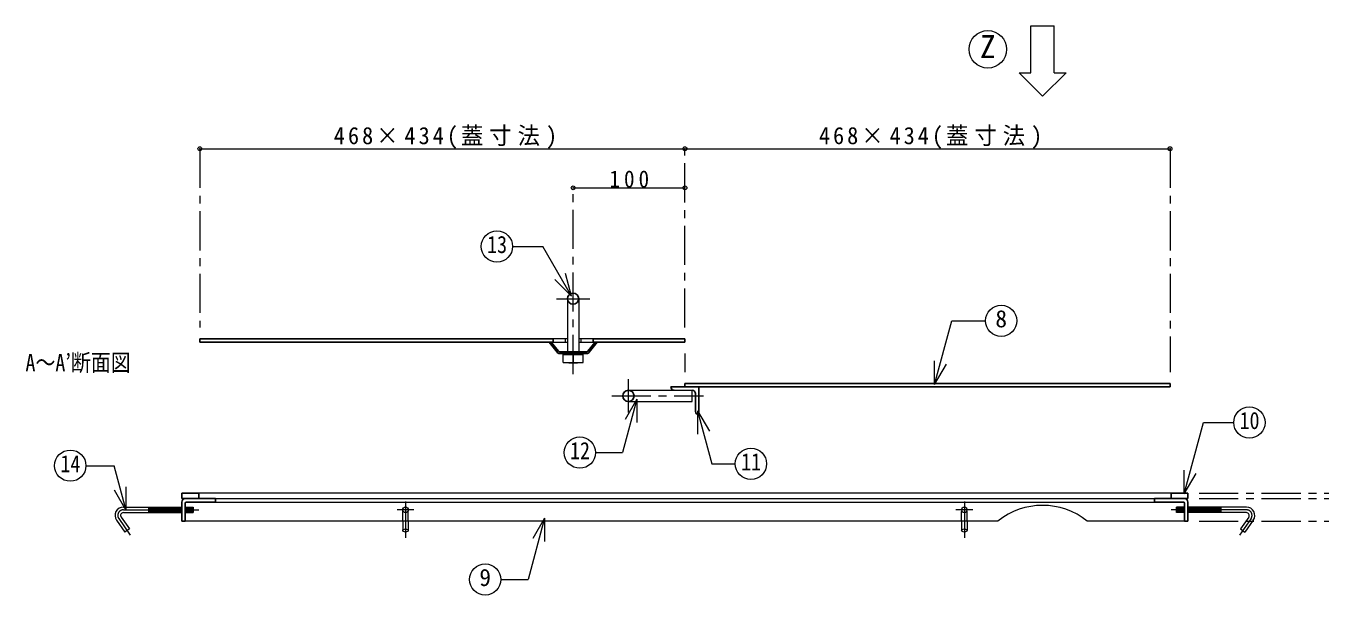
# Model space of a CAD drawing. Units: millimetres at full size, sheet at 1:7; details may follow other scales. Extents: x -1472 to 1363, y -987 to 980.
# Drawn here: x -761 to 397, y -300 to 210 of the extents above; entities that cross this region are included whole.
import ezdxf
from ezdxf.enums import TextEntityAlignment as Align

# ---------------------------------------------------------------- set-up
doc = ezdxf.new("R2010")
doc.units = ezdxf.units.MM
doc.header["$LTSCALE"] = 7
doc.header["$PDMODE"] = 32
doc.header["$PDSIZE"] = 3.5
doc.linetypes.add('CHAIN1', pattern=[8, 5, -1, 1, -1])
doc.linetypes.add('DASHED1', pattern=[1.8, 1.2, -0.6])
doc.layers.add('0-0____1', color=4, linetype='Continuous', lineweight=9)
doc.styles.add('ＭＳ ゴシック', font='')
doc.styles.get('ＭＳ ゴシック').set_extended_font_data('MS Gothic')

msp = doc.modelspace()

# ---------------------------------------------------------------- linework, layer by layer
at = {"layer": '0-0____1'}
for p, q in [((137.999, 209.62), (158.999, 209.62)), ((137.999, 167.62), (137.999, 209.62)), ((158.999, 167.62), (158.999, 209.62)), ((127.499, 167.62), (137.999, 167.62)), ((148.499, 146.62), (127.499, 167.62)), ((169.499, 167.62), (148.499, 146.62)), ((158.999, 167.62), (169.499, 167.62)), ((-605.501, 99.62), (-171.501, 99.62)), ((-171.501, 99.62), (262.499, 99.62)), ((-271.501, 64.62), (-171.501, 64.62)), ((-276.501, -70.38), (-278.501, -70.38)), ((-278.501, -73.58), (-276.501, -73.58)), ((-264.501, -70.38), (-266.501, -70.38)), ((-266.501, -73.58), (-264.501, -73.58)), ((263.499, -208.58), (-606.501, -208.58)), ((-651.4, -221.08), (-651.4, -226.08)), ((-650.53, -226.08), (-650.938, -221.08)), ((-649.527, -226.08), (-649.935, -221.08)), ((-648.523, -226.08), (-648.932, -221.08)), ((-647.52, -226.08), (-647.928, -221.08)), ((-646.517, -226.08), (-646.925, -221.08)), ((-645.513, -226.08), (-645.922, -221.08)), ((-644.51, -226.08), (-644.918, -221.08)), ((-643.507, -226.08), (-643.915, -221.08)), ((-642.503, -226.08), (-642.912, -221.08)), ((-641.5, -226.08), (-641.908, -221.08)), ((-640.497, -226.08), (-640.905, -221.08)), ((-639.493, -226.08), (-639.902, -221.08)), ((-638.49, -226.08), (-638.898, -221.08)), ((-637.487, -226.08), (-637.895, -221.08)), ((-636.483, -226.08), (-636.892, -221.08)), ((-635.48, -226.08), (-635.888, -221.08)), ((-634.477, -226.08), (-634.885, -221.08)), ((-633.473, -226.08), (-633.882, -221.08)), ((-632.47, -226.08), (-632.878, -221.08)), ((-631.467, -226.08), (-631.875, -221.08)), ((-630.463, -226.08), (-630.872, -221.08)), ((-629.46, -226.08), (-629.868, -221.08)), ((-628.457, -226.08), (-628.865, -221.08)), ((-627.453, -226.08), (-627.862, -221.08)), ((-626.45, -226.08), (-626.858, -221.08)), ((-625.447, -226.08), (-625.855, -221.08)), ((-624.443, -226.08), (-624.852, -221.08)), ((-623.44, -226.08), (-623.848, -221.08)), ((-622.437, -226.08), (-622.845, -221.08)), ((-621.501, -225.247), (-621.842, -221.08)), ((-618.423, -226.08), (-618.501, -225.125)), ((-617.42, -226.08), (-617.828, -221.08)), ((-616.417, -226.08), (-616.825, -221.08)), ((-615.413, -226.08), (-615.822, -221.08)), ((-614.41, -226.08), (-614.818, -221.08)), ((-613.407, -226.08), (-613.815, -221.08)), ((-612.403, -226.08), (-612.812, -221.08)), ((-611.4, -226.08), (-611.808, -221.08)), ((268.397, -221.08), (268.806, -226.08)), ((269.401, -221.08), (269.809, -226.08)), ((270.404, -221.08), (270.812, -226.08)), ((271.407, -221.08), (271.816, -226.08)), ((272.411, -221.08), (272.819, -226.08)), ((273.414, -221.08), (273.822, -226.08)), ((274.417, -221.08), (274.826, -226.08)), ((275.421, -221.08), (275.499, -222.035)), ((278.499, -221.913), (278.839, -226.08)), ((279.434, -221.08), (279.842, -226.08)), ((280.437, -221.08), (280.846, -226.08)), ((281.441, -221.08), (281.849, -226.08)), ((282.444, -221.08), (282.852, -226.08)), ((283.447, -221.08), (283.856, -226.08)), ((284.451, -221.08), (284.859, -226.08)), ((285.454, -221.08), (285.862, -226.08)), ((286.457, -221.08), (286.866, -226.08)), ((287.461, -221.08), (287.869, -226.08)), ((288.464, -221.08), (288.872, -226.08)), ((289.467, -221.08), (289.876, -226.08)), ((290.471, -221.08), (290.879, -226.08)), ((291.474, -221.08), (291.882, -226.08)), ((292.477, -221.08), (292.886, -226.08)), ((293.481, -221.08), (293.889, -226.08)), ((294.484, -221.08), (294.892, -226.08)), ((295.487, -221.08), (295.896, -226.08)), ((296.491, -221.08), (296.899, -226.08)), ((297.494, -221.08), (297.902, -226.08)), ((298.497, -221.08), (298.906, -226.08)), ((299.501, -221.08), (299.909, -226.08)), ((300.504, -221.08), (300.912, -226.08)), ((301.507, -221.08), (301.916, -226.08)), ((302.511, -221.08), (302.919, -226.08)), ((303.514, -221.08), (303.922, -226.08)), ((304.517, -221.08), (304.926, -226.08)), ((305.521, -221.08), (305.929, -226.08)), ((306.524, -221.08), (306.932, -226.08)), ((307.527, -221.08), (307.936, -226.08)), ((308.397, -226.08), (308.397, -221.08)), ((108.499, -233.58), (-618.501, -233.58)), ((-424.001, -233.58), (-424.001, -242.078)), ((-419.001, -233.58), (-419.001, -242.078)), ((75.999, -233.58), (75.999, -242.078)), ((80.999, -233.58), (80.999, -242.078)), ((275.499, -233.58), (188.499, -233.58))]:
    msp.add_line(p, q, dxfattribs=at)
at = {"layer": '0-0____1', "linetype": 'CHAIN1'}
for p, q in [((-605.501, 99.62), (-605.501, -60.38)), ((-171.501, -60.38), (-171.501, 99.62)), ((262.499, 99.62), (262.499, -100.38)), ((-271.501, -102.08), (-271.501, 64.62)), ((-286.501, -34.58), (-256.501, -34.58)), ((-171.501, -83.58), (-171.501, -100.38)), ((-222.001, -136.58), (-222.001, -106.58)), ((-237.001, -121.58), (-155.001, -121.58)), ((-421.501, -216.08), (-421.501, -248.512)), ((78.499, -216.08), (78.499, -248.512)), ((288.499, -208.58), (453.499, -208.58)), ((288.499, -213.58), (453.499, -213.58)), ((-677.992, -231.448), (-667.681, -246.173)), ((-673.896, -223.58), (-606.4, -223.58)), ((-414.001, -223.58), (-429.001, -223.58)), ((85.999, -223.58), (70.999, -223.58)), ((330.894, -223.58), (263.397, -223.58)), ((334.989, -231.448), (324.679, -246.173)), ((288.499, -233.58), (453.499, -233.58))]:
    msp.add_line(p, q, dxfattribs=at)
at = {"layer": '0-0____1', "color": 7, "lineweight": 18}
for p, q in [((-325.689, 12.147), (-298.623, 12.147)), ((-272.933, -32.348), (-298.623, 12.147)), ((-272.933, -32.348), (-287.783, -17.498)), ((-272.933, -32.348), (-278.369, -12.063)), ((-276.501, -34.58), (-276.501, -82.08)), ((-266.501, -34.58), (-266.501, -82.08)), ((-278.501, -70.38), (-289.501, -70.38)), ((-289.501, -73.58), (-278.501, -73.58)), ((-278.501, -70.38), (-278.501, -73.58)), ((-280.501, -84.58), (-262.501, -84.58)), ((-280.501, -91.58), (-280.501, -84.58)), ((-280.501, -91.58), (-262.501, -91.58)), ((-280.501, -91.58), (-275.501, -92.08)), ((-276.501, -83.58), (-276.501, -84.18)), ((-275.501, -84.08), (-267.501, -84.08)), ((-275.501, -92.08), (-271.501, -91.58)), ((-267.501, -84.08), (-271.501, -84.58)), ((-271.501, -84.58), (-271.501, -91.58)), ((-271.501, -91.58), (-267.501, -92.08)), ((-262.501, -84.58), (-267.501, -84.08)), ((-266.501, -83.58), (-266.501, -84.18)), ((-262.501, -91.58), (-262.501, -84.58)), ((51.904, -111.273), (51.904, -90.273)), ((51.904, -111.273), (62.404, -93.087)), ((-214.449, -124.409), (-227.304, -172.382)), ((-214.449, -124.409), (-224.949, -142.596)), ((-222.001, -116.58), (-165.001, -116.58)), ((-214.449, -124.409), (-214.449, -145.409)), ((-160.113, -134.842), (-149.613, -153.028)), ((-160.113, -134.842), (-160.113, -155.842)), ((-251.526, -172.382), (-227.304, -172.382)), ((-707.429, -184.056), (-682.079, -184.056)), ((-671.356, -224.075), (-682.079, -184.056)), ((275.28, -209.209), (275.28, -188.209)), ((275.28, -209.209), (285.78, -191.022)), ((-671.356, -224.075), (-681.856, -205.888)), ((-671.356, -224.075), (-671.356, -203.075)), ((-591.501, -213.58), (248.499, -213.58)), ((-591.501, -216.58), (248.499, -216.58)), ((-673.896, -221.08), (-621.501, -221.08)), ((-673.896, -226.08), (-621.501, -226.08)), ((-618.501, -221.08), (-611.4, -221.08)), ((-618.501, -226.08), (-611.4, -226.08)), ((-611.4, -221.08), (-611.4, -226.08)), ((-296.986, -231.047), (-311.693, -285.932)), ((-296.986, -231.047), (-307.486, -249.233)), ((-296.986, -231.047), (-296.986, -252.047)), ((268.397, -226.08), (268.397, -221.08)), ((275.499, -221.08), (268.397, -221.08)), ((275.499, -226.08), (268.397, -226.08)), ((330.894, -221.08), (278.499, -221.08)), ((330.894, -226.08), (278.499, -226.08)), ((-680.04, -232.882), (-672.597, -243.512)), ((337.037, -232.882), (329.594, -243.512)), ((-336.167, -285.932), (-311.693, -285.932))]:
    msp.add_line(p, q, dxfattribs=at)
at = {"layer": '0-0____1', "color": 5, "lineweight": 25}
for p, q in [((-605.501, -70.38), (-605.501, -73.58)), ((-605.501, -70.38), (-289.501, -70.38)), ((-605.501, -73.58), (-289.501, -73.58)), ((-285.902, -82.454), (-293.001, -73.58)), ((-284.731, -81.517), (-291.08, -73.58)), ((-289.501, -70.38), (-289.501, -73.58)), ((-258.272, -81.517), (-251.922, -73.58)), ((-257.101, -82.454), (-250.001, -73.58)), ((-171.501, -70.38), (-253.501, -70.38)), ((-253.501, -70.38), (-253.501, -73.58)), ((-253.501, -73.58), (-171.501, -73.58)), ((-171.501, -70.38), (-171.501, -73.58)), ((-259.443, -82.08), (-283.559, -82.08)), ((-283.559, -83.58), (-259.443, -83.58)), ((-184.001, -113.58), (262.499, -113.58)), ((-171.501, -110.38), (262.499, -110.38)), ((-171.501, -110.38), (-171.501, -113.58)), ((-159.001, -113.58), (-159.001, -138.58)), ((262.499, -110.38), (262.499, -113.58)), ((-162.001, -135.58), (-162.001, -119.58)), ((-621.501, -208.58), (-621.501, -213.58)), ((-606.501, -208.58), (-621.501, -208.58)), ((-621.501, -213.58), (-591.501, -213.58)), ((-621.501, -216.58), (-621.501, -233.58)), ((-618.501, -217.58), (-618.501, -233.58)), ((-617.501, -216.58), (-591.501, -216.58)), ((-606.501, -208.58), (-606.501, -213.58)), ((-591.501, -213.58), (-591.501, -216.58)), ((248.499, -213.58), (278.499, -213.58)), ((248.499, -213.58), (248.499, -216.58)), ((248.499, -216.58), (274.499, -216.58)), ((278.499, -208.58), (263.499, -208.58)), ((263.499, -213.58), (263.499, -208.58)), ((275.499, -217.58), (275.499, -233.58)), ((278.499, -213.58), (278.499, -208.58)), ((278.499, -216.58), (278.499, -233.58)), ((-618.501, -233.58), (-621.501, -233.58)), ((278.499, -233.58), (275.499, -233.58))]:
    msp.add_line(p, q, dxfattribs=at)
at = {"layer": '0-0____1', "linetype": 'DASHED1'}
for p, q in [((-277.501, -82.08), (-277.501, -83.58)), ((-276.501, -82.08), (-276.501, -83.58)), ((-266.501, -82.08), (-266.501, -83.58)), ((-265.501, -82.08), (-265.501, -83.58)), ((-424.001, -233.58), (-424.001, -223.58)), ((-419.001, -233.58), (-419.001, -223.58)), ((75.999, -233.58), (75.999, -223.58)), ((80.999, -233.58), (80.999, -223.58))]:
    msp.add_line(p, q, dxfattribs=at)
at = {"layer": '0-0____1', "color": 7, "lineweight": 18}
for points in [[(51.904, -111.273), (67.156, -54.354), (97.475, -54.354)], [(-253.501, -70.38), (-264.501, -70.38), (-264.501, -73.58), (-253.501, -73.58)], [(-271.501, -84.58), (-275.501, -84.08), (-280.501, -84.58)], [(-275.501, -92.08), (-267.501, -92.08), (-262.501, -91.58)], [(-222.001, -126.58), (-165.001, -126.58), (-165.001, -116.58)], [(-160.113, -134.842), (-147.374, -182.384), (-126.404, -182.384)], [(275.28, -209.209), (292.368, -145.437), (319.509, -145.437)], [(-675.944, -230.014), (-668.501, -240.644), (-672.597, -243.512)], [(332.942, -230.014), (325.499, -240.644), (329.594, -243.512)]]:
    msp.add_lwpolyline(points, dxfattribs=at)
for centre, radius in [((99.499, 188.62), 16.8), ((-339.689, 12.147), 14), ((111.475, -54.354), 14), ((333.509, -145.437), 14), ((-265.526, -172.382), 14), ((-721.429, -184.056), 14), ((-112.404, -182.384), 14), ((-350.167, -285.932), 14)]:
    msp.add_circle(centre, radius, dxfattribs=at)
at = {"layer": '0-0____1', "color": 5, "lineweight": 25}
for centre in [(-271.501, -34.58), (-222.001, -121.58)]:
    msp.add_circle(centre, 5, dxfattribs=at)
at = {"layer": '0-0____1'}
for centre in [(-421.501, -223.58), (78.499, -223.58)]:
    msp.add_circle(centre, 2.5, dxfattribs=at)
at = {"layer": '0-0____1', "color": 5, "lineweight": 25}
for centre, radius, start, end in [((-283.559, -80.58), 3, 218.65981, 270), ((-283.559, -80.58), 1.5, 218.65981, 270), ((-259.443, -80.58), 1.5, 270, 321.34019), ((-259.443, -80.58), 3, 270, 321.34019), ((-181.001, -113.58), 3, 180, 270), ((-165.001, -119.58), 3, 0, 90), ((-159.001, -135.58), 3, 180, 270), ((-618.501, -216.58), 3, 90, 180), ((-617.501, -217.58), 1, 90, 180), ((274.499, -217.58), 1, 0, 90), ((275.499, -216.58), 3, 0, 90)]:
    msp.add_arc(centre, radius, start, end, dxfattribs=at)
at = {"layer": '0-0____1'}
msp.add_arc((148.499, -283.723), 64.143, 51.41991, 128.58009, dxfattribs=at)
at = {"layer": '0-0____1', "color": 7, "lineweight": 18}
for centre, radius, start, end in [((-673.896, -228.58), 7.5, 90, 215), ((-673.896, -228.58), 2.5, 90, 215), ((330.894, -228.58), 7.5, 325, 90), ((330.894, -228.58), 2.5, 325, 90)]:
    msp.add_arc(centre, radius, start, end, dxfattribs=at)
at = {"layer": '0-0____1', "linetype": 'CHAIN1'}
for centre, start, end in [((-673.896, -228.58), 90, 215), ((330.894, -228.58), 325, 90)]:
    msp.add_arc(centre, 5, start, end, dxfattribs=at)
at = {"layer": '0-0____1'}
for centre in [(-421.501, -242.068), (78.499, -242.068)]:
    msp.add_ellipse(centre, major_axis=(2.5, 0), ratio=0.57, dxfattribs=at)
for p in [(-605.501, 99.62), (-171.501, 99.62), (262.499, 99.62), (-271.501, 64.62), (-171.501, 64.62)]:
    msp.add_point(p, dxfattribs=at)

# ---------------------------------------------------------------- texts
at = {"layer": '0-0____1', "color": 7, "style": 'ＭＳ ゴシック'}
for s, height, p in [('Z', 20.53, (92.499, 174.62)), ('8', 15.4, (106.225, -64.854)), ('9', 15.4, (-355.417, -296.432))]:
    msp.add_text(s, height=height, dxfattribs=at).set_placement(p, align=Align.BOTTOM_LEFT)
at = {"layer": '0-0____1', "color": 7, "style": 'ＭＳ ゴシック', "width": 0.85}
for s, p in [('13', (-348.439, 1.647)), ('A～A’断面図', (-761.501, -104.08)), ('10', (324.759, -155.937)), ('12', (-274.276, -182.882)), ('11', (-121.154, -192.884)), ('14', (-730.179, -194.556))]:
    msp.add_text(s, height=15.4, dxfattribs=at).set_placement(p, align=Align.BOTTOM_LEFT)
at = {"layer": '0-0____1', "color": 7, "char_height": 15.4, "attachment_point": 7, "style": 'ＭＳ ゴシック'}
for s, insert in [('\\T1.27;\\W0.95;468×434(蓋寸法)', (-485.626, 99.62)), ('\\T1.27;\\W0.95;468×434(蓋寸法)', (-51.626, 99.62)), ('\\T1.38;\\W0.9;100', (-239.001, 64.62))]:
    msp.add_mtext(s, dxfattribs=dict(at, insert=insert))

doc.saveas('drawing.dxf')
